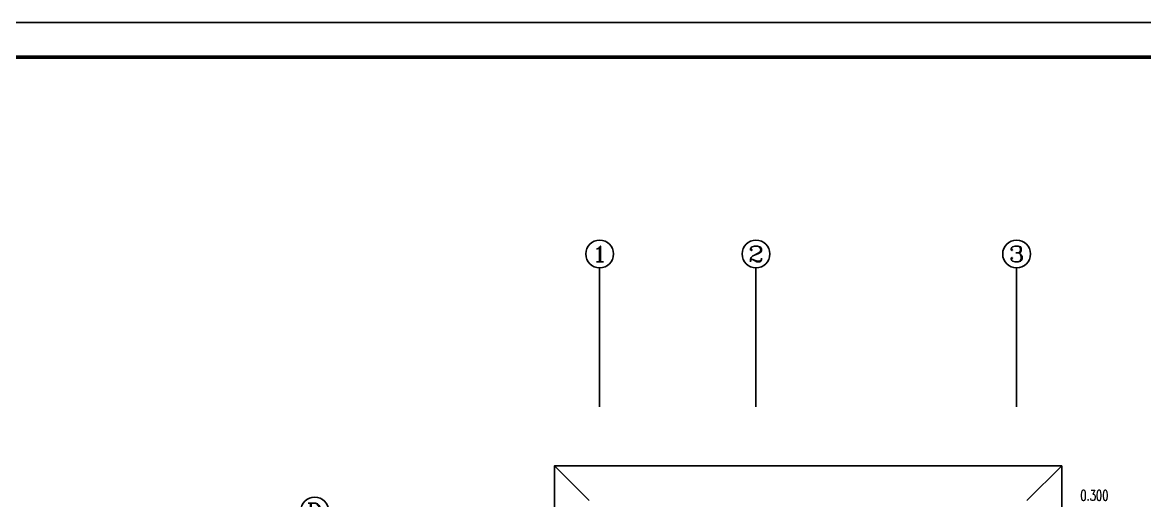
# Model space of a CAD drawing. Extents: x 5279878 to 5976284, y -275259 to -27697.
# Drawn here: x 5801491 to 5833788, y -205887 to -192120 of the extents above; entities that cross this region are included whole.
import ezdxf
from ezdxf.enums import TextEntityAlignment as Align

# ---------------------------------------------------------------- set-up
doc = ezdxf.new("R2010")
doc.units = 0
doc.header["$LTSCALE"] = 1000
doc.header["$MEASUREMENT"] = 0
doc.layers.get('0').update_dxf_attribs({"linetype": 'CONTINUOUS'})
for name, color, linetype in [('AXIS_TEXT', 7, 'CONTINUOUS'), ('PUB_TITLE', 4, 'CONTINUOUS'), ('建筑底图', 251, 'CONTINUOUS')]:
    doc.layers.add(name, color=color, linetype=linetype)
doc.styles.add('_TCH_AXIS', font='COMPLEX', dxfattribs={"bigfont": 'GBCBIG'})
doc.styles.add('_TCH_DIM', font='SIMPLEX', dxfattribs={"bigfont": 'GBCBIG'})
doc.styles.add('COMPLEX', font='COMPLEX')

# ---------------------------------------------------------------- blocks, each defined once
blk = doc.blocks.new('_AXISO')
blk.add_circle((0, 0), 0.5)
at = {"layer": 'AXIS_TEXT', "style": 'COMPLEX', "width": 1.041666666666667}
blk.add_attdef('A', text='', height=0.56, dxfattribs=at).set_placement((-0.25, -0.28), (0.25, -0.28), align=Align.FIT)

msp = doc.modelspace()

# ---------------------------------------------------------------- linework, layer by layer
at = {"layer": 'PUB_TITLE', "color": 4}
msp.add_lwpolyline([(5762511.436414531, -251519.8210753632), (5846611.436414531, -251519.8210753632), (5846611.436414531, -192119.8210753632), (5762511.436414531, -192119.8210753632)], close=True, dxfattribs=at)
at = {"layer": 'PUB_TITLE', "color": 4, "const_width": 100}
msp.add_lwpolyline([(5765011.436414531, -250519.8210753632), (5845611.436414531, -250519.8210753632), (5845611.436414531, -193119.8210753632), (5765011.436414531, -193119.8210753632)], close=True, dxfattribs=at)
at = {"layer": '建筑底图'}
for p, q in [((5818104.007226321, -203187.1683674338), (5818104.007226321, -199187.1683674338)), ((5822604.007226286, -203187.1683674341), (5822604.007226286, -199187.1683674341)), ((5830104.007226321, -203187.1683674345), (5830104.007226321, -199187.1683674345)), ((5816804.007226323, -204887.1683674307), (5817804.007226323, -205887.1683674307)), ((5831404.007226317, -204887.1683674307), (5830404.007226317, -205887.1683674307))]:
    msp.add_line(p, q, dxfattribs=at)
msp.add_lwpolyline([(5831404.007226317, -206336.9683244826), (5831404.007226317, -204887.1683674307), (5816804.007226362, -204887.1683674307), (5816804.007226362, -210886.607361767)], dxfattribs=at)

# ---------------------------------------------------------------- block references
ref = msp.add_blockref('_AXISO', (5818104.007226321, -198787.1683674338), dxfattribs=dict(at, xscale=800, yscale=800, zscale=800))
ref.add_attrib('A', '1', dxfattribs={"layer": 'AXIS_TEXT', "color": 0, "height": 452.5483399593904, "style": '_TCH_AXIS', "width": 2.333333333332527}).set_placement((5817877.733056341, -199013.4425374135), (5818330.281396301, -199013.4425374135), align=Align.FIT)
ref = msp.add_blockref('_AXISO', (5822604.007226286, -198787.1683674341), dxfattribs=dict(at, xscale=800, yscale=800, zscale=800))
ref.add_attrib('A', '2', dxfattribs={"layer": 'AXIS_TEXT', "color": 0, "height": 452.5483399593904, "style": '_TCH_AXIS', "width": 1.499999999999482}).set_placement((5822377.733056306, -199013.4425374137), (5822830.281396265, -199013.4425374137), align=Align.FIT)
ref = msp.add_blockref('_AXISO', (5830104.007226321, -198787.1683674345), dxfattribs=dict(at, xscale=800, yscale=800, zscale=800))
ref.add_attrib('A', '3', dxfattribs={"layer": 'AXIS_TEXT', "color": 0, "height": 452.5483399593904, "style": '_TCH_AXIS', "width": 1.499999999999482}).set_placement((5829877.733056341, -199013.4425374141), (5830330.281396301, -199013.4425374141), align=Align.FIT)
ref = msp.add_blockref('_AXISO', (5809904.00722632, -206187.1683674339), dxfattribs=dict(at, xscale=800, yscale=800, zscale=800))
ref.add_attrib('A', 'D', dxfattribs={"layer": 'AXIS_TEXT', "color": 0, "height": 452.5483399593904, "style": '_TCH_AXIS', "width": 1.235294117646632}).set_placement((5809677.73305634, -206413.4425374136), (5810130.2813963, -206413.4425374136), align=Align.FIT)

# ---------------------------------------------------------------- texts
at = {"layer": '建筑底图', "style": '_TCH_DIM', "width": 0.7058823529411765}
msp.add_text('0.300', height=297.5, dxfattribs=at).set_placement((5831939.497308036, -205887.9075657268))

doc.saveas('drawing.dxf')
